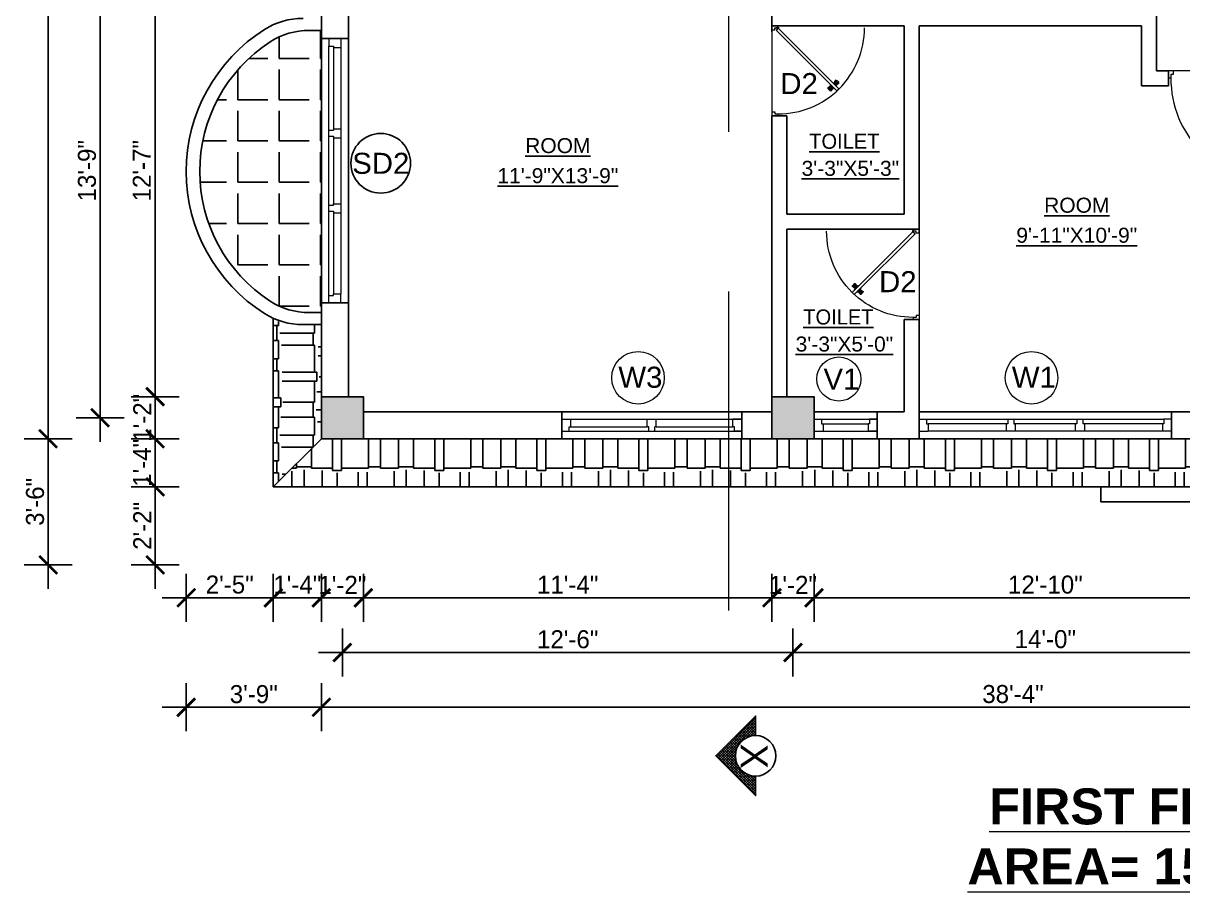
# Model space of a CAD drawing. Header units: inches. Extents: x 1397 to 20304, y -27267 to -746.
# Drawn here: x 9911 to 10297.1, y -19006 to -18715.8 of the extents above; entities that cross this region are included whole.
import ezdxf

# ---------------------------------------------------------------- set-up
doc = ezdxf.new("R2010")
doc.units = ezdxf.units.IN
doc.header["$LTSCALE"] = 17
doc.header["$MEASUREMENT"] = 0
doc.linetypes.add('21_FP_00$0$HIDDEN', pattern=[0.375, 0.25, -0.125])
doc.linetypes.add('PHANTOM2', pattern=[1.25, 0.625, -0.125, 0.125, -0.125, 0.125, -0.125])
for name, color, linetype, lineweight in [('25 BOT BAR', 12, 'Continuous', 25), ('aa_section_line', 2, 'PHANTOM2', 13), ('DOOR & WIN', 1, 'Continuous', 25), ('OUTLINE', 1, 'Continuous', 25), ('PUERTAS', 7, 'Continuous', 9), ('TEXT', 231, 'Continuous', 20), ('WINDOW FRAME PLAN', 162, 'Continuous', 18)]:
    doc.layers.add(name, color=color, linetype=linetype, lineweight=lineweight)
doc.layers.add('A-Sect-Iden', color=111, linetype='Continuous')
doc.styles.add('ARCHITECTURE', font='stylu.ttf')
doc.styles.add('DIMTEXT', font='arial.ttf', dxfattribs={"height": 6})
doc.styles.add('HEADING', font='swissel.ttf')
doc.dimstyles.new('8 SCALE', dxfattribs={"dimscale": 0, "dimtxt": 6, "dimasz": 6, "dimexe": 8, "dimexo": 8, "dimgap": 1.25, "dimtad": 1, "dimdec": 0, "dimzin": 3, "dimdsep": 46, "dimlunit": 4, "dimtxsty": 'ARCHITECTURE', "dimblk": 'ARCHTICK', "dimcen": 8, "dimdle": 8, "dimclrd": 5, "dimclre": 5, "dimclrt": 7, "dimadec": 0, "dimazin": 0, "dimtfac": 0.75, "dimtdec": 0, "dimtix": 1, "dimtmove": 2, "dimatfit": 3, "dimldrblk": 'ARCHTICK', "dimfxl": 8, "dimfxlon": 1, "dimtolj": 1, "dimtzin": 0, "dimlwd": -1, "dimlwe": -1, "dimarcsym": 0})

# ---------------------------------------------------------------- blocks, each defined once
blk = doc.blocks.new("5'")
at = {"layer": 'WINDOW FRAME PLAN'}
for p, q in [((10026.35, -7897.24), (10086.35, -7897.24)), ((10026.35, -7897.24), (10026.35, -7901.24)), ((10026.35, -7897.24), (10029.35, -7897.24)), ((10029.35, -7899.74), (10029.35, -7897.24)), ((10054.85, -7899.74), (10054.85, -7897.24)), ((10054.85, -7897.24), (10057.85, -7897.24)), ((10057.85, -7899.74), (10057.85, -7897.24)), ((10086.35, -7897.24), (10083.35, -7897.24)), ((10083.35, -7899.74), (10083.35, -7897.24)), ((10086.35, -7897.24), (10086.35, -7901.24)), ((10026.35, -7901.24), (10086.35, -7901.24)), ((10026.35, -7901.24), (10028.85, -7901.24)), ((10028.85, -7901.24), (10028.85, -7899.74)), ((10028.85, -7899.74), (10029.35, -7899.74)), ((10029.35, -7899.74), (10054.85, -7899.74)), ((10055.35, -7899.74), (10054.85, -7899.74)), ((10055.35, -7901.24), (10055.35, -7899.74)), ((10057.35, -7901.24), (10057.35, -7899.74)), ((10057.85, -7899.74), (10057.35, -7899.74)), ((10057.85, -7899.74), (10083.35, -7899.74)), ((10083.85, -7899.74), (10083.35, -7899.74)), ((10083.85, -7901.24), (10083.85, -7899.74)), ((10086.35, -7901.24), (10083.85, -7901.24))]:
    blk.add_line(p, q, dxfattribs=at)
blk = doc.blocks.new('DFFDFD')
at = {"layer": 'DOOR & WIN'}
for p, q in [((-13646.78, -2252.33), (-13646.78, -2168.33)), ((-13637.78, -2168.33), (-13646.78, -2168.33)), ((-13637.78, -2168.33), (-13637.78, -2252.33)), ((-13637.78, -2252.33), (-13646.78, -2252.33)), ((-13637.78, -2252.33), (-13646.78, -2252.33))]:
    blk.add_line(p, q, dxfattribs=at)
at = {"layer": 'WINDOW FRAME PLAN'}
for p, q in [((-13644.28, -2168.33), (-13644.28, -2170.83)), ((-13640.28, -2168.33), (-13640.28, -2171.33)), ((-13644.28, -2249.83), (-13644.28, -2170.83)), ((-13644.28, -2170.83), (-13642.78, -2170.83)), ((-13642.78, -2170.83), (-13642.78, -2171.33)), ((-13642.78, -2171.33), (-13642.78, -2197.83)), ((-13642.78, -2171.33), (-13640.28, -2171.33)), ((-13640.28, -2171.33), (-13640.28, -2249.33)), ((-13644.28, -2197.83), (-13642.78, -2197.83)), ((-13644.28, -2199.83), (-13642.78, -2199.83)), ((-13642.78, -2197.33), (-13640.28, -2197.33)), ((-13642.78, -2199.83), (-13642.78, -2200.33)), ((-13642.78, -2199.83), (-13642.78, -2220.83)), ((-13642.78, -2200.33), (-13640.28, -2200.33)), ((-13644.28, -2220.83), (-13642.78, -2220.83)), ((-13644.28, -2222.83), (-13642.78, -2222.83)), ((-13642.78, -2220.33), (-13640.28, -2220.33)), ((-13642.78, -2220.83), (-13642.78, -2220.33)), ((-13642.78, -2222.83), (-13642.78, -2249.33)), ((-13642.78, -2223.33), (-13640.28, -2223.33)), ((-13644.28, -2252.33), (-13644.28, -2249.83)), ((-13644.28, -2249.83), (-13642.78, -2249.83)), ((-13642.78, -2249.33), (-13640.28, -2249.33)), ((-13642.78, -2249.83), (-13642.78, -2249.33)), ((-13640.28, -2252.33), (-13640.28, -2249.33))]:
    blk.add_line(p, q, dxfattribs=at)
blk = doc.blocks.new('2ft6in')
at = {"layer": 'PUERTAS', "color": 2}
for p, q in [((0.84, 2.1), (21.02, 22.28)), ((21.71, 21.6), (1.47, 1.37)), ((18.33, 21.76), (18.31, 21.77)), ((21.71, 21.6), (21.02, 22.28)), ((21.18, 18.9), (21.2, 18.89)), ((0, 2), (0, 0)), ((0.6, 2), (0, 2)), ((1.33, 0), (0, 0)), ((0.6, 1.26), (0.6, 2.04)), ((0.67, 1.26), (0.6, 1.26)), ((0.67, 1.26), (0.67, 2.01)), ((0.67, 1), (0.67, 1.26)), ((1.33, 1), (0.67, 1)), ((1.31, 1.53), (0.79, 2.06)), ((1.36, 1.58), (0.81, 2.12)), ((1.36, 1.58), (1.31, 1.53)), ((1.47, 1.37), (1.31, 1.53)), ((1.33, 0), (1.33, 1)), ((28.67, 0), (28.67, 1)), ((28.67, 1), (29.33, 1)), ((28.67, 0), (30, 0)), ((29.33, 1), (29.33, 2)), ((29.33, 2), (30, 2)), ((30, 0), (30, 2))]:
    blk.add_line(p, q, dxfattribs=at)
at = {"layer": 'PUERTAS', "color": 8}
for p, q in [((18.81, 20.78), (18.04, 21.4)), ((18.86, 20.83), (18.08, 21.46)), ((18.95, 20.92), (18.2, 21.58)), ((18.44, 21.9), (18.31, 21.77)), ((19.07, 21.03), (18.34, 21.72)), ((18.44, 21.9), (18.56, 22.02)), ((18.58, 22.01), (18.56, 22.02)), ((19.3, 21.26), (18.61, 22)), ((19.42, 21.38), (18.75, 22.14)), ((19.51, 21.48), (18.88, 22.26)), ((18.91, 20.27), (19.19, 20.69)), ((19.55, 21.53), (18.93, 22.3)), ((19.13, 20.8), (19.03, 20.9)), ((19.15, 20.82), (19.05, 20.92)), ((19.09, 20.44), (19.25, 20.76)), ((19.19, 20.87), (19.1, 20.96)), ((19.25, 20.93), (19.16, 21.02)), ((19.28, 20.63), (19.32, 20.83)), ((19.4, 21.08), (19.31, 21.17)), ((19.47, 21.15), (19.38, 21.24)), ((19.43, 20.78), (19.4, 20.9)), ((19.51, 21.19), (19.42, 21.28)), ((19.55, 20.91), (19.43, 20.94)), ((19.53, 21.21), (19.44, 21.3)), ((19.7, 21.06), (19.51, 21.01)), ((19.89, 21.24), (19.58, 21.08)), ((20.07, 21.42), (19.64, 21.15)), ((19.69, 19.49), (20.12, 19.76)), ((19.87, 19.67), (20.18, 19.83)), ((20.06, 19.85), (20.25, 19.9)), ((20.21, 20), (20.33, 19.97)), ((20.21, 19.38), (20.83, 18.61)), ((20.23, 19.7), (20.32, 19.61)), ((20.25, 19.72), (20.34, 19.63)), ((20.25, 19.43), (20.88, 18.65)), ((20.29, 19.76), (20.38, 19.67)), ((20.33, 20.13), (20.36, 20.01)), ((20.34, 19.53), (21, 18.77)), ((20.36, 19.83), (20.45, 19.74)), ((20.48, 20.28), (20.44, 20.08)), ((20.46, 19.64), (21.14, 18.91)), ((20.5, 19.98), (20.6, 19.89)), ((20.67, 20.47), (20.51, 20.15)), ((20.85, 20.64), (20.57, 20.22)), ((20.57, 20.04), (20.66, 19.95)), ((20.61, 20.09), (20.7, 19.99)), ((20.63, 20.11), (20.72, 20.01)), ((20.69, 19.87), (21.42, 19.19)), ((20.81, 19.99), (21.56, 19.33)), ((20.9, 20.08), (21.68, 19.45)), ((20.95, 20.13), (21.72, 19.51)), ((21.32, 19.01), (21.2, 18.89)), ((21.32, 19.01), (21.44, 19.14)), ((21.43, 19.15), (21.44, 19.14)), ((0, 0), (30, 0))]:
    blk.add_line(p, q, dxfattribs=at)
at = {"layer": 'PUERTAS', "color": 1}
for p, q in [((18.06, 21.44), (18.48, 21.86)), ((18.74, 20.79), (18.06, 21.34)), ((18.08, 21.51), (18.45, 21.88)), ((18.11, 21.49), (18.08, 21.51)), ((18.82, 22.25), (18.45, 21.88)), ((18.9, 22.28), (18.48, 21.86)), ((18.84, 22.23), (18.82, 22.25)), ((18.83, 20.8), (19.18, 21.15)), ((18.84, 20.21), (19.1, 20.6)), ((18.85, 20.11), (18.84, 20.12)), ((18.92, 20.89), (18.93, 20.88)), ((19.54, 21.59), (18.99, 22.27)), ((19.02, 20.88), (19.24, 21.1)), ((19.12, 20.8), (19.03, 20.89)), ((19.1, 20.7), (19.11, 20.69)), ((19.1, 20.6), (19.1, 20.6)), ((19.11, 20.79), (19.33, 21.01)), ((19.54, 21.5), (19.18, 21.15)), ((19.45, 21.31), (19.24, 21.1)), ((19.55, 21.22), (19.33, 21.01)), ((19.45, 21.41), (19.45, 21.41)), ((19.54, 21.22), (19.45, 21.31)), ((19.53, 19.43), (19.54, 19.42)), ((19.64, 21.23), (19.64, 21.23)), ((19.64, 19.42), (20.02, 19.67)), ((19.74, 21.24), (19.73, 21.23)), ((20.12, 21.49), (19.74, 21.24)), ((20.02, 19.67), (20.03, 19.68)), ((20.12, 19.68), (20.12, 19.68)), ((20.21, 19.69), (20.43, 19.9)), ((20.22, 21.48), (20.22, 21.49)), ((20.22, 19.41), (20.57, 19.76)), ((20.22, 19.69), (20.31, 19.6)), ((20.22, 19.32), (20.76, 18.64)), ((20.31, 19.6), (20.52, 19.81)), ((20.31, 19.5), (20.31, 19.5)), ((20.65, 20.12), (20.43, 19.9)), ((20.74, 20.03), (20.52, 19.81)), ((20.93, 20.11), (20.57, 19.76)), ((20.64, 20.11), (20.73, 20.02)), ((20.66, 20.31), (20.65, 20.31)), ((20.65, 20.21), (20.65, 20.22)), ((20.91, 20.7), (20.66, 20.31)), ((20.84, 20.02), (20.83, 20.03)), ((20.91, 20.8), (20.91, 20.79)), ((21.02, 20.12), (21.7, 19.57)), ((21.7, 19.47), (21.28, 19.05)), ((21.67, 19.4), (21.31, 19.03)), ((21.65, 19.42), (21.67, 19.4)), ((20.86, 18.63), (21.28, 19.05)), ((20.91, 18.68), (20.94, 18.66)), ((20.94, 18.66), (21.31, 19.03))]:
    blk.add_line(p, q, dxfattribs=at)
at = {"layer": 'PUERTAS', "color": 2}
for radius in [0.129, 0.0627]:
    blk.add_circle((0.68, 2.14), radius, dxfattribs=at)
at = {"layer": 'PUERTAS', "color": 8}
blk.add_arc((0.68, 2.14), 28.65, 359.7285, 90.0333, dxfattribs=at)
at = {"layer": 'PUERTAS', "color": 1}
for centre, start, end in [((18.78, 20.84), 231.0764, 315), ((18.89, 20.16), 135, 225), ((18.94, 22.23), 38.9236, 135), ((18.97, 20.93), 225, 315), ((19.16, 20.74), 135, 219.7428), ((19.06, 20.65), 315, 39.7428), ((19.4, 21.36), 315, 45), ((19.49, 21.55), 315, 38.9236), ((19.59, 19.47), 225, 315), ((19.6, 21.18), 50.2572, 135), ((19.68, 21.28), 230.2572, 315), ((20.07, 19.63), 50.2572, 135), ((20.17, 21.44), 45, 135), ((20.16, 19.73), 230.2572, 315), ((20.27, 19.36), 135, 218.9236), ((20.35, 19.55), 135, 225), ((20.7, 20.26), 135, 219.7428), ((20.6, 20.17), 315, 39.7428), ((20.78, 19.98), 45, 135), ((20.87, 20.75), 315, 45), ((20.98, 20.07), 51.0764, 135), ((21.65, 19.52), 315, 51.0764), ((20.82, 18.68), 218.9236, 315)]:
    blk.add_arc(centre, 0.0667, start, end, dxfattribs=at)
blk = doc.blocks.new('*U3074')
at = {"color": 3}
blk.add_blockref('2ft6in', (0, 0), dxfattribs=at)
blk = doc.blocks.new('3ft')
at = {"layer": 'PUERTAS', "color": 6}
for p, q in [((1.01, 2.52), (25.23, 26.74)), ((26.05, 25.92), (1.77, 1.64)), ((26.05, 25.92), (25.23, 26.74)), ((0, 2.4), (0, 0)), ((0.72, 2.4), (0, 2.4)), ((1.6, 0), (0, 0)), ((0.72, 1.52), (0.72, 2.44)), ((0.8, 1.52), (0.72, 1.52)), ((0.8, 1.52), (0.8, 2.41)), ((0.8, 1.2), (0.8, 1.52)), ((1.6, 1.2), (0.8, 1.2)), ((1.57, 1.84), (0.94, 2.47)), ((1.63, 1.89), (0.97, 2.55)), ((1.63, 1.89), (1.57, 1.84)), ((1.77, 1.64), (1.57, 1.84)), ((1.6, 0), (1.6, 1.2)), ((34.4, 0), (34.4, 1.2)), ((34.4, 1.2), (35.2, 1.2)), ((34.4, 0), (36, 0)), ((35.2, 1.2), (35.2, 2.4)), ((35.2, 2.4), (36, 2.4)), ((36, 0), (36, 2.4))]:
    blk.add_line(p, q, dxfattribs=at)
at = {"layer": 'PUERTAS', "color": 8}
for p, q in [((22.57, 24.94), (21.65, 25.68)), ((22.63, 24.99), (21.69, 25.75)), ((22.74, 25.1), (21.84, 25.9)), ((22.13, 26.28), (21.98, 26.13)), ((22.88, 25.24), (22.01, 26.06)), ((22.13, 26.28), (22.27, 26.42)), ((22.29, 26.41), (22.27, 26.42)), ((23.16, 25.52), (22.34, 26.39)), ((23.3, 25.66), (22.5, 26.56)), ((23.41, 25.77), (22.65, 26.71)), ((22.69, 24.32), (23.02, 24.83)), ((23.46, 25.83), (22.72, 26.75)), ((22.95, 24.96), (22.84, 25.07)), ((22.98, 24.99), (22.86, 25.1)), ((23.03, 25.04), (22.91, 25.15)), ((22.91, 24.53), (23.1, 24.91)), ((23.11, 25.12), (22.99, 25.23)), ((23.13, 24.76), (23.18, 24.99)), ((23.28, 25.3), (23.17, 25.41)), ((23.36, 25.37), (23.25, 25.49)), ((23.31, 24.94), (23.28, 25.08)), ((23.41, 25.43), (23.3, 25.54)), ((23.46, 25.09), (23.32, 25.13)), ((23.44, 25.45), (23.33, 25.56)), ((23.64, 25.27), (23.41, 25.22)), ((23.87, 25.49), (23.49, 25.3)), ((24.08, 25.71), (23.57, 25.38)), ((23.63, 23.38), (24.14, 23.72)), ((23.84, 23.6), (24.22, 23.79)), ((24.07, 23.82), (24.3, 23.88)), ((24.25, 24), (24.39, 23.97)), ((24.25, 23.26), (24.99, 22.34)), ((24.27, 23.64), (24.38, 23.53)), ((24.3, 23.67), (24.41, 23.56)), ((24.3, 23.32), (25.06, 22.38)), ((24.35, 23.72), (24.46, 23.61)), ((24.4, 24.15), (24.43, 24.01)), ((24.41, 23.43), (25.2, 22.53)), ((24.43, 23.8), (24.54, 23.69)), ((24.58, 24.33), (24.52, 24.1)), ((24.55, 23.57), (25.37, 22.7)), ((24.6, 23.97), (24.72, 23.86)), ((24.8, 24.56), (24.61, 24.18)), ((25.02, 24.77), (24.68, 24.26)), ((24.68, 24.05), (24.79, 23.94)), ((24.73, 24.1), (24.85, 23.99)), ((24.76, 24.13), (24.87, 24.02)), ((24.83, 23.85), (25.7, 23.03)), ((24.97, 23.99), (25.87, 23.2)), ((25.08, 24.1), (26.02, 23.34)), ((25.14, 24.15), (26.06, 23.41)), ((25.58, 22.82), (25.43, 22.67)), ((25.58, 22.82), (25.73, 22.97)), ((25.72, 22.98), (25.73, 22.97)), ((0, 0), (36, 0))]:
    blk.add_line(p, q, dxfattribs=at)
at = {"layer": 'PUERTAS', "color": 1}
for p, q in [((21.67, 25.73), (22.17, 26.23)), ((22.49, 24.95), (21.67, 25.61)), ((21.7, 25.82), (22.14, 26.26)), ((21.73, 25.79), (21.7, 25.82)), ((22.58, 26.7), (22.14, 26.26)), ((22.67, 26.73), (22.17, 26.23)), ((22.61, 26.67), (22.58, 26.7)), ((22.6, 24.96), (23.02, 25.38)), ((22.61, 24.25), (22.92, 24.72)), ((22.62, 24.13), (22.61, 24.14)), ((22.7, 25.07), (22.71, 25.06)), ((23.45, 25.91), (22.79, 26.73)), ((22.82, 25.06), (23.08, 25.32)), ((22.94, 24.95), (22.83, 25.07)), ((22.92, 24.72), (22.92, 24.72)), ((22.93, 24.94), (23.19, 25.21)), ((22.93, 24.84), (22.93, 24.83)), ((23.44, 25.81), (23.02, 25.38)), ((23.34, 25.58), (23.08, 25.32)), ((23.46, 25.47), (23.19, 25.21)), ((23.33, 25.7), (23.34, 25.69)), ((23.45, 25.46), (23.33, 25.57)), ((23.44, 23.31), (23.45, 23.3)), ((23.56, 23.3), (24.03, 23.61)), ((23.57, 25.47), (23.57, 25.47)), ((24.15, 25.79), (23.68, 25.48)), ((23.68, 25.48), (23.68, 25.48)), ((24.03, 23.61), (24.03, 23.62)), ((24.14, 23.62), (24.14, 23.62)), ((24.25, 23.62), (24.51, 23.89)), ((24.27, 25.78), (24.26, 25.79)), ((24.26, 23.29), (24.69, 23.71)), ((24.26, 23.63), (24.37, 23.52)), ((24.26, 23.18), (24.92, 22.37)), ((24.37, 23.52), (24.63, 23.77)), ((24.37, 23.4), (24.37, 23.4)), ((24.78, 24.15), (24.51, 23.89)), ((24.89, 24.03), (24.63, 23.77)), ((25.11, 24.14), (24.69, 23.71)), ((24.77, 24.14), (24.88, 24.03)), ((24.79, 24.38), (24.78, 24.37)), ((24.78, 24.26), (24.78, 24.26)), ((25.1, 24.84), (24.79, 24.38)), ((25, 24.03), (25, 24.03)), ((25.09, 24.96), (25.1, 24.95)), ((25.22, 24.14), (26.03, 23.48)), ((26.04, 23.37), (25.54, 22.86)), ((26.01, 23.27), (25.57, 22.83)), ((25.98, 23.3), (26.01, 23.27)), ((25.04, 22.36), (25.54, 22.86)), ((25.1, 22.42), (25.13, 22.39)), ((25.13, 22.39), (25.57, 22.83))]:
    blk.add_line(p, q, dxfattribs=at)
at = {"layer": 'PUERTAS', "color": 2}
for p, q in [((21.99, 26.11), (21.98, 26.13)), ((25.42, 22.68), (25.43, 22.67))]:
    blk.add_line(p, q, dxfattribs=at)
at = {"layer": 'PUERTAS', "color": 6}
for radius in [0.155, 0.0752]:
    blk.add_circle((0.82, 2.56), radius, dxfattribs=at)
blk.add_arc((0.82, 2.56), 34.38, 359.7285, 90.0333, dxfattribs=at)
at = {"layer": 'PUERTAS', "color": 1}
for centre, start, end in [((22.54, 25.01), 231.0764, 315), ((22.67, 24.2), 135, 225), ((22.73, 26.68), 38.9236, 135), ((22.77, 25.12), 225, 315), ((22.99, 24.89), 135, 219.7428), ((22.87, 24.78), 315, 39.7428), ((23.28, 25.63), 315, 45), ((23.39, 25.86), 315, 38.9236), ((23.51, 23.36), 225, 315), ((23.51, 25.41), 50.2572, 135), ((23.62, 25.53), 230.2572, 315), ((24.09, 23.56), 50.2572, 135), ((24.2, 23.68), 230.2572, 315), ((24.2, 25.73), 45, 135), ((24.32, 23.23), 135, 218.9236), ((24.42, 23.46), 135, 225), ((24.84, 24.31), 135, 219.7428), ((24.72, 24.21), 315, 39.7428), ((24.94, 23.98), 45, 135), ((25.04, 24.89), 315, 45), ((25.17, 24.08), 51.0764, 135), ((25.98, 23.42), 315, 51.0764), ((24.98, 22.42), 218.9236, 315)]:
    blk.add_arc(centre, 0.08, start, end, dxfattribs=at)
blk = doc.blocks.new('*U2802')
at = {"color": 3, "xscale": -1}
blk.add_blockref('3ft', (42, 0), dxfattribs=at)
blk = doc.blocks.new('_ArchTick')
at = {"color": 0, "linetype": 'ByBlock', "const_width": 0.15}
blk.add_lwpolyline([(-0.5, -0.5), (0.5, 0.5)], dxfattribs=at)
blk = doc.blocks.new('*D3231')
at = {"layer": '25 BOT BAR', "color": 5, "transparency": 16777216}
for p, q in [((9954.97, -18681.64), (9954.97, -18848.16)), ((9962.97, -18689.64), (9946.97, -18689.64)), ((9962.97, -18840.16), (9946.97, -18840.16))]:
    blk.add_line(p, q, dxfattribs=at)
at = {"layer": 'Defpoints', "color": 0, "transparency": 16777216}
for p in [(10010.29, -18689.64), (9954.97, -18840.16), (10010.29, -18840.16)]:
    blk.add_point(p, dxfattribs=at)
at = {"layer": '25 BOT BAR', "color": 5, "transparency": 16777216, "xscale": 6, "yscale": 6, "zscale": 6}
for p, rotation in [((9954.97, -18689.64), 90), ((9954.97, -18840.16), 270)]:
    blk.add_blockref('_ArchTick', p, dxfattribs=dict(at, rotation=rotation))
at = {"layer": '25 BOT BAR', "color": 7, "transparency": 16777216, "insert": (9950.51, -18764.9), "char_height": 6, "attachment_point": 5, "rotation": 90, "style": 'ARCHITECTURE'}
blk.add_mtext('\\A1;12\'-7"', dxfattribs=at)
blk = doc.blocks.new('*D3232')
at = {"layer": '25 BOT BAR', "color": 5, "transparency": 16777216}
for p, q in [((9954.97, -18840.16), (9954.97, -18834.16)), ((9962.97, -18840.16), (9946.97, -18840.16)), ((9954.97, -18840.16), (9954.97, -18854.16)), ((9962.97, -18854.16), (9946.97, -18854.16)), ((9954.97, -18854.16), (9954.97, -18860.16))]:
    blk.add_line(p, q, dxfattribs=at)
at = {"layer": 'Defpoints', "color": 0, "transparency": 16777216}
for p in [(10010.29, -18840.16), (9954.97, -18854.16), (10010.29, -18854.16)]:
    blk.add_point(p, dxfattribs=at)
at = {"layer": '25 BOT BAR', "color": 5, "transparency": 16777216, "xscale": 6, "yscale": 6, "zscale": 6}
for p, rotation in [((9954.97, -18840.16), 270), ((9954.97, -18854.16), 90)]:
    blk.add_blockref('_ArchTick', p, dxfattribs=dict(at, rotation=rotation))
at = {"layer": '25 BOT BAR', "color": 7, "transparency": 16777216, "insert": (9950.66, -18847.16), "char_height": 6, "attachment_point": 5, "rotation": 90, "style": 'ARCHITECTURE'}
blk.add_mtext('\\A1;1\'-2"', dxfattribs=at)
blk = doc.blocks.new('*D3233')
at = {"layer": '25 BOT BAR', "color": 5, "transparency": 16777216}
for p, q in [((9936.63, -18855.16), (9936.63, -18674.64)), ((9944.63, -18682.64), (9928.63, -18682.64)), ((9944.63, -18847.16), (9928.63, -18847.16))]:
    blk.add_line(p, q, dxfattribs=at)
at = {"layer": 'Defpoints', "color": 0, "transparency": 16777216}
for p in [(9936.63, -18682.64), (10017.29, -18682.64), (10017.29, -18847.16)]:
    blk.add_point(p, dxfattribs=at)
at = {"layer": '25 BOT BAR', "color": 5, "transparency": 16777216, "xscale": 6, "yscale": 6, "zscale": 6}
for p, rotation in [((9936.63, -18682.64), 90), ((9936.63, -18847.16), 270)]:
    blk.add_blockref('_ArchTick', p, dxfattribs=dict(at, rotation=rotation))
at = {"layer": '25 BOT BAR', "color": 7, "transparency": 16777216, "insert": (9932.27, -18764.9), "char_height": 6, "attachment_point": 5, "rotation": 90, "style": 'ARCHITECTURE'}
blk.add_mtext('\\A1;13\'-9"', dxfattribs=at)
blk = doc.blocks.new('*D3236')
at = {"layer": '25 BOT BAR', "color": 5, "transparency": 16777216}
for p, q in [((9919.35, -18386.16), (9919.35, -18862.16)), ((9927.35, -18394.16), (9911.35, -18394.16)), ((9927.35, -18854.16), (9911.35, -18854.16))]:
    blk.add_line(p, q, dxfattribs=at)
at = {"layer": 'Defpoints', "color": 0, "transparency": 16777216}
for p in [(10010.29, -18394.16), (9919.35, -18854.16), (10010.29, -18854.16)]:
    blk.add_point(p, dxfattribs=at)
at = {"layer": '25 BOT BAR', "color": 5, "transparency": 16777216, "xscale": 6, "yscale": 6, "zscale": 6}
for p, rotation in [((9919.35, -18394.16), 90), ((9919.35, -18854.16), 270)]:
    blk.add_blockref('_ArchTick', p, dxfattribs=dict(at, rotation=rotation))
at = {"layer": '25 BOT BAR', "color": 7, "transparency": 16777216, "insert": (9914.97, -18624.16), "char_height": 6, "attachment_point": 5, "rotation": 90, "style": 'ARCHITECTURE'}
blk.add_mtext('\\A1;38\'-4"', dxfattribs=at)
blk = doc.blocks.new('*D3237')
at = {"layer": '25 BOT BAR', "color": 5, "transparency": 16777216}
for p, q in [((10010.29, -18899.11), (10010.29, -18915.11)), ((10024.29, -18899.11), (10024.29, -18915.11)), ((10010.29, -18907.11), (10004.29, -18907.11)), ((10010.29, -18907.11), (10024.29, -18907.11)), ((10024.29, -18907.11), (10030.29, -18907.11))]:
    blk.add_line(p, q, dxfattribs=at)
at = {"layer": 'Defpoints', "color": 0, "transparency": 16777216}
for p in [(10010.29, -18854.16), (10024.29, -18854.16), (10024.29, -18907.11)]:
    blk.add_point(p, dxfattribs=at)
at = {"layer": '25 BOT BAR', "color": 5, "transparency": 16777216, "xscale": 6, "yscale": 6, "zscale": 6}
blk.add_blockref('_ArchTick', (10010.29, -18907.11), dxfattribs=at)
at = {"layer": '25 BOT BAR', "color": 5, "transparency": 16777216, "xscale": 6, "yscale": 6, "zscale": 6, "rotation": 180}
blk.add_blockref('_ArchTick', (10024.29, -18907.11), dxfattribs=at)
at = {"layer": '25 BOT BAR', "color": 7, "transparency": 16777216, "insert": (10017.29, -18902.8), "char_height": 6, "attachment_point": 5, "style": 'ARCHITECTURE'}
blk.add_mtext('\\A1;1\'-2"', dxfattribs=at)
blk = doc.blocks.new('*D3238')
at = {"layer": '25 BOT BAR', "color": 5, "transparency": 16777216}
for p, q in [((10024.29, -18899.11), (10024.29, -18915.11)), ((10160.29, -18899.11), (10160.29, -18915.11)), ((10016.29, -18907.11), (10168.29, -18907.11))]:
    blk.add_line(p, q, dxfattribs=at)
at = {"layer": 'Defpoints', "color": 0, "transparency": 16777216}
for p in [(10024.29, -18854.16), (10160.29, -18854.16), (10160.29, -18907.11)]:
    blk.add_point(p, dxfattribs=at)
at = {"layer": '25 BOT BAR', "color": 5, "transparency": 16777216, "xscale": 6, "yscale": 6, "zscale": 6, "rotation": 180}
blk.add_blockref('_ArchTick', (10024.29, -18907.11), dxfattribs=at)
at = {"layer": '25 BOT BAR', "color": 5, "transparency": 16777216, "xscale": 6, "yscale": 6, "zscale": 6}
blk.add_blockref('_ArchTick', (10160.29, -18907.11), dxfattribs=at)
at = {"layer": '25 BOT BAR', "color": 7, "transparency": 16777216, "insert": (10092.29, -18902.73), "char_height": 6, "attachment_point": 5, "style": 'ARCHITECTURE'}
blk.add_mtext('\\A1;11\'-4"', dxfattribs=at)
blk = doc.blocks.new('*D3239')
at = {"layer": '25 BOT BAR', "color": 5, "transparency": 16777216}
for p, q in [((10160.29, -18899.11), (10160.29, -18915.11)), ((10174.29, -18899.11), (10174.29, -18915.11)), ((10160.29, -18907.11), (10154.29, -18907.11)), ((10160.29, -18907.11), (10174.29, -18907.11)), ((10174.29, -18907.11), (10180.29, -18907.11))]:
    blk.add_line(p, q, dxfattribs=at)
at = {"layer": 'Defpoints', "color": 0, "transparency": 16777216}
for p in [(10160.29, -18854.16), (10174.29, -18854.16), (10174.29, -18907.11)]:
    blk.add_point(p, dxfattribs=at)
at = {"layer": '25 BOT BAR', "color": 5, "transparency": 16777216, "xscale": 6, "yscale": 6, "zscale": 6}
blk.add_blockref('_ArchTick', (10160.29, -18907.11), dxfattribs=at)
at = {"layer": '25 BOT BAR', "color": 5, "transparency": 16777216, "xscale": 6, "yscale": 6, "zscale": 6, "rotation": 180}
blk.add_blockref('_ArchTick', (10174.29, -18907.11), dxfattribs=at)
at = {"layer": '25 BOT BAR', "color": 7, "transparency": 16777216, "insert": (10167.29, -18902.8), "char_height": 6, "attachment_point": 5, "style": 'ARCHITECTURE'}
blk.add_mtext('\\A1;1\'-2"', dxfattribs=at)
blk = doc.blocks.new('*D3240')
at = {"layer": '25 BOT BAR', "color": 5, "transparency": 16777216}
for p, q in [((10174.29, -18899.11), (10174.29, -18915.11)), ((10328.29, -18899.11), (10328.29, -18915.11)), ((10166.29, -18907.11), (10336.29, -18907.11))]:
    blk.add_line(p, q, dxfattribs=at)
at = {"layer": 'Defpoints', "color": 0, "transparency": 16777216}
for p in [(10174.29, -18854.16), (10328.29, -18854.16), (10328.29, -18907.11)]:
    blk.add_point(p, dxfattribs=at)
at = {"layer": '25 BOT BAR', "color": 5, "transparency": 16777216, "xscale": 6, "yscale": 6, "zscale": 6, "rotation": 180}
blk.add_blockref('_ArchTick', (10174.29, -18907.11), dxfattribs=at)
at = {"layer": '25 BOT BAR', "color": 5, "transparency": 16777216, "xscale": 6, "yscale": 6, "zscale": 6}
blk.add_blockref('_ArchTick', (10328.29, -18907.11), dxfattribs=at)
at = {"layer": '25 BOT BAR', "color": 7, "transparency": 16777216, "insert": (10251.29, -18902.75), "char_height": 6, "attachment_point": 5, "style": 'ARCHITECTURE'}
blk.add_mtext('\\A1;12\'-10"', dxfattribs=at)
blk = doc.blocks.new('*D3244')
at = {"layer": '25 BOT BAR', "color": 5, "transparency": 16777216}
for p, q in [((10017.29, -18917.31), (10017.29, -18933.31)), ((10167.29, -18917.31), (10167.29, -18933.31)), ((10009.29, -18925.31), (10175.29, -18925.31))]:
    blk.add_line(p, q, dxfattribs=at)
at = {"layer": 'Defpoints', "color": 0, "transparency": 16777216}
for p in [(10017.29, -18847.16), (10167.29, -18847.16), (10167.29, -18925.31)]:
    blk.add_point(p, dxfattribs=at)
at = {"layer": '25 BOT BAR', "color": 5, "transparency": 16777216, "xscale": 6, "yscale": 6, "zscale": 6, "rotation": 180}
blk.add_blockref('_ArchTick', (10017.29, -18925.31), dxfattribs=at)
at = {"layer": '25 BOT BAR', "color": 5, "transparency": 16777216, "xscale": 6, "yscale": 6, "zscale": 6}
blk.add_blockref('_ArchTick', (10167.29, -18925.31), dxfattribs=at)
at = {"layer": '25 BOT BAR', "color": 7, "transparency": 16777216, "insert": (10092.29, -18920.95), "char_height": 6, "attachment_point": 5, "style": 'ARCHITECTURE'}
blk.add_mtext('\\A1;12\'-6"', dxfattribs=at)
blk = doc.blocks.new('*D3245')
at = {"layer": '25 BOT BAR', "color": 5, "transparency": 16777216}
for p, q in [((10167.29, -18917.31), (10167.29, -18933.31)), ((10335.29, -18917.31), (10335.29, -18933.31)), ((10159.29, -18925.31), (10343.29, -18925.31))]:
    blk.add_line(p, q, dxfattribs=at)
at = {"layer": 'Defpoints', "color": 0, "transparency": 16777216}
for p in [(10167.29, -18847.16), (10335.29, -18847.16), (10335.29, -18925.31)]:
    blk.add_point(p, dxfattribs=at)
at = {"layer": '25 BOT BAR', "color": 5, "transparency": 16777216, "xscale": 6, "yscale": 6, "zscale": 6, "rotation": 180}
blk.add_blockref('_ArchTick', (10167.29, -18925.31), dxfattribs=at)
at = {"layer": '25 BOT BAR', "color": 5, "transparency": 16777216, "xscale": 6, "yscale": 6, "zscale": 6}
blk.add_blockref('_ArchTick', (10335.29, -18925.31), dxfattribs=at)
at = {"layer": '25 BOT BAR', "color": 7, "transparency": 16777216, "insert": (10251.29, -18920.91), "char_height": 6, "attachment_point": 5, "style": 'ARCHITECTURE'}
blk.add_mtext('\\A1;14\'-0"', dxfattribs=at)
blk = doc.blocks.new('*D3247')
at = {"layer": '25 BOT BAR', "color": 5, "transparency": 16777216}
for p, q in [((10010.29, -18935.57), (10010.29, -18951.57)), ((10470.75, -18935.57), (10470.75, -18951.57)), ((10002.29, -18943.57), (10478.75, -18943.57))]:
    blk.add_line(p, q, dxfattribs=at)
at = {"layer": 'Defpoints', "color": 0, "transparency": 16777216}
for p in [(10010.29, -18854.16), (10470.75, -18854.16), (10470.75, -18943.57)]:
    blk.add_point(p, dxfattribs=at)
at = {"layer": '25 BOT BAR', "color": 5, "transparency": 16777216, "xscale": 6, "yscale": 6, "zscale": 6, "rotation": 180}
blk.add_blockref('_ArchTick', (10010.29, -18943.57), dxfattribs=at)
at = {"layer": '25 BOT BAR', "color": 5, "transparency": 16777216, "xscale": 6, "yscale": 6, "zscale": 6}
blk.add_blockref('_ArchTick', (10470.75, -18943.57), dxfattribs=at)
at = {"layer": '25 BOT BAR', "color": 7, "transparency": 16777216, "insert": (10240.52, -18939.19), "char_height": 6, "attachment_point": 5, "style": 'ARCHITECTURE'}
blk.add_mtext('\\A1;38\'-4"', dxfattribs=at)
blk = doc.blocks.new('*D3420')
at = {"layer": '25 BOT BAR', "color": 5, "transparency": 16777216}
for p, q in [((9954.97, -18854.16), (9954.97, -18848.16)), ((9962.97, -18854.16), (9946.97, -18854.16)), ((9954.97, -18854.16), (9954.97, -18870.16)), ((9962.97, -18870.16), (9946.97, -18870.16)), ((9954.97, -18870.16), (9954.97, -18876.16))]:
    blk.add_line(p, q, dxfattribs=at)
at = {"layer": 'Defpoints', "color": 0, "transparency": 16777216}
for p in [(10010.29, -18854.16), (9954.97, -18870.16), (9994.29, -18870.16)]:
    blk.add_point(p, dxfattribs=at)
at = {"layer": '25 BOT BAR', "color": 5, "transparency": 16777216, "xscale": 6, "yscale": 6, "zscale": 6}
for p, rotation in [((9954.97, -18854.16), 270), ((9954.97, -18870.16), 90)]:
    blk.add_blockref('_ArchTick', p, dxfattribs=dict(at, rotation=rotation))
at = {"layer": '25 BOT BAR', "color": 7, "transparency": 16777216, "insert": (9950.59, -18862.16), "char_height": 6, "attachment_point": 5, "rotation": 90, "style": 'ARCHITECTURE'}
blk.add_mtext('\\A1;1\'-4"', dxfattribs=at)
blk = doc.blocks.new('*D3421')
at = {"layer": '25 BOT BAR', "color": 5, "transparency": 16777216}
for p, q in [((9954.97, -18862.16), (9954.97, -18904.16)), ((9962.97, -18870.16), (9946.97, -18870.16)), ((9962.97, -18896.16), (9946.97, -18896.16))]:
    blk.add_line(p, q, dxfattribs=at)
at = {"layer": 'Defpoints', "color": 0, "transparency": 16777216}
for p in [(9994.29, -18870.16), (9954.97, -18896.16), (10316.29, -18896.16)]:
    blk.add_point(p, dxfattribs=at)
at = {"layer": '25 BOT BAR', "color": 5, "transparency": 16777216, "xscale": 6, "yscale": 6, "zscale": 6}
for p, rotation in [((9954.97, -18870.16), 90), ((9954.97, -18896.16), 270)]:
    blk.add_blockref('_ArchTick', p, dxfattribs=dict(at, rotation=rotation))
at = {"layer": '25 BOT BAR', "color": 7, "transparency": 16777216, "insert": (9950.66, -18883.16), "char_height": 6, "attachment_point": 5, "rotation": 90, "style": 'ARCHITECTURE'}
blk.add_mtext('\\A1;2\'-2"', dxfattribs=at)
blk = doc.blocks.new('*D3422')
at = {"layer": '25 BOT BAR', "color": 5, "transparency": 16777216}
for p, q in [((9919.35, -18846.16), (9919.35, -18904.16)), ((9927.35, -18854.16), (9911.35, -18854.16)), ((9927.35, -18896.16), (9911.35, -18896.16))]:
    blk.add_line(p, q, dxfattribs=at)
at = {"layer": 'Defpoints', "color": 0, "transparency": 16777216}
for p in [(10010.29, -18854.16), (9919.35, -18896.16), (10316.29, -18896.16)]:
    blk.add_point(p, dxfattribs=at)
at = {"layer": '25 BOT BAR', "color": 5, "transparency": 16777216, "xscale": 6, "yscale": 6, "zscale": 6}
for p, rotation in [((9919.35, -18854.16), 90), ((9919.35, -18896.16), 270)]:
    blk.add_blockref('_ArchTick', p, dxfattribs=dict(at, rotation=rotation))
at = {"layer": '25 BOT BAR', "color": 7, "transparency": 16777216, "insert": (9914.99, -18875.16), "char_height": 6, "attachment_point": 5, "rotation": 90, "style": 'ARCHITECTURE'}
blk.add_mtext('\\A1;3\'-6"', dxfattribs=at)
blk = doc.blocks.new('*D3424')
at = {"layer": '25 BOT BAR', "color": 5, "transparency": 16777216}
for p, q in [((9994.29, -18899.11), (9994.29, -18915.11)), ((10010.29, -18899.11), (10010.29, -18915.11)), ((9994.29, -18907.11), (9988.29, -18907.11)), ((10010.29, -18907.11), (9994.29, -18907.11)), ((10010.29, -18907.11), (10016.29, -18907.11))]:
    blk.add_line(p, q, dxfattribs=at)
at = {"layer": 'Defpoints', "color": 0, "transparency": 16777216}
for p in [(10010.29, -18854.16), (9994.29, -18870.16), (9994.29, -18907.11)]:
    blk.add_point(p, dxfattribs=at)
at = {"layer": '25 BOT BAR', "color": 5, "transparency": 16777216, "xscale": 6, "yscale": 6, "zscale": 6}
blk.add_blockref('_ArchTick', (9994.29, -18907.11), dxfattribs=at)
at = {"layer": '25 BOT BAR', "color": 5, "transparency": 16777216, "xscale": 6, "yscale": 6, "zscale": 6, "rotation": 180}
blk.add_blockref('_ArchTick', (10010.29, -18907.11), dxfattribs=at)
at = {"layer": '25 BOT BAR', "color": 7, "transparency": 16777216, "insert": (10002.29, -18902.73), "char_height": 6, "attachment_point": 5, "style": 'ARCHITECTURE'}
blk.add_mtext('\\A1;1\'-4"', dxfattribs=at)
blk = doc.blocks.new('*D3425')
at = {"layer": '25 BOT BAR', "color": 5, "transparency": 16777216}
for p, q in [((9965.29, -18899.11), (9965.29, -18915.11)), ((9994.29, -18899.11), (9994.29, -18915.11)), ((10002.29, -18907.11), (9957.29, -18907.11))]:
    blk.add_line(p, q, dxfattribs=at)
at = {"layer": 'Defpoints', "color": 0, "transparency": 16777216}
for p in [(9965.29, -18698.16), (9994.29, -18870.16), (9965.29, -18907.11)]:
    blk.add_point(p, dxfattribs=at)
at = {"layer": '25 BOT BAR', "color": 5, "transparency": 16777216, "xscale": 6, "yscale": 6, "zscale": 6, "rotation": 180}
blk.add_blockref('_ArchTick', (9965.29, -18907.11), dxfattribs=at)
at = {"layer": '25 BOT BAR', "color": 5, "transparency": 16777216, "xscale": 6, "yscale": 6, "zscale": 6}
blk.add_blockref('_ArchTick', (9994.29, -18907.11), dxfattribs=at)
at = {"layer": '25 BOT BAR', "color": 7, "transparency": 16777216, "insert": (9979.79, -18902.73), "char_height": 6, "attachment_point": 5, "style": 'ARCHITECTURE'}
blk.add_mtext('\\A1;2\'-5"', dxfattribs=at)
blk = doc.blocks.new('*D3426')
at = {"layer": '25 BOT BAR', "color": 5, "transparency": 16777216}
for p, q in [((9965.29, -18935.57), (9965.29, -18951.57)), ((10010.29, -18935.57), (10010.29, -18951.57)), ((10018.29, -18943.57), (9957.29, -18943.57))]:
    blk.add_line(p, q, dxfattribs=at)
at = {"layer": 'Defpoints', "color": 0, "transparency": 16777216}
for p in [(9965.29, -18698.16), (10010.29, -18854.16), (9965.29, -18943.57)]:
    blk.add_point(p, dxfattribs=at)
at = {"layer": '25 BOT BAR', "color": 5, "transparency": 16777216, "xscale": 6, "yscale": 6, "zscale": 6, "rotation": 180}
blk.add_blockref('_ArchTick', (9965.29, -18943.57), dxfattribs=at)
at = {"layer": '25 BOT BAR', "color": 5, "transparency": 16777216, "xscale": 6, "yscale": 6, "zscale": 6}
blk.add_blockref('_ArchTick', (10010.29, -18943.57), dxfattribs=at)
at = {"layer": '25 BOT BAR', "color": 7, "transparency": 16777216, "insert": (9987.79, -18939.22), "char_height": 6, "attachment_point": 5, "style": 'ARCHITECTURE'}
blk.add_mtext('\\A1;3\'-9"', dxfattribs=at)

msp = doc.modelspace()

# ---------------------------------------------------------------- hatches: boundary and pattern name
at = {"layer": 'A-Sect-Iden', "ltscale": 0.5}
h = msp.add_hatch(dxfattribs=at)
h.set_pattern_fill('ANSI37', color=2, scale=5, style=0)
h.set_pattern_definition([(45, (-15694.22874, -25141.25185), (-0.441941738, 0.441941738), []), (135, (-15694.22874, -25141.25185), (-0.441941738, -0.441941738), [])])
h.paths.add_polyline_path([(10154.85, -18966.48), (10154.85, -18972.98), (10141.6, -18959.73), (10154.85, -18946.49), (10154.85, -18952.98, 1)])
at = {"layer": 'DOOR & WIN'}
h = msp.add_hatch(color=256, dxfattribs=at)
h.dxf.hatch_style = 1
h.paths.add_polyline_path([(10024.29, -18840.16), (10010.29, -18840.16), (10010.29, -18854.16), (10024.29, -18854.16)])
h = msp.add_hatch(color=256, dxfattribs=at)
h.dxf.hatch_style = 1
h.paths.add_polyline_path([(10174.29, -18840.16), (10160.29, -18840.16), (10160.29, -18854.16), (10174.29, -18854.16)])
at = {"layer": 'OUTLINE'}
h = msp.add_hatch(dxfattribs=at)
h.set_pattern_fill('ANGLE', color=8, scale=50)
h.set_pattern_definition([(0, (0, 0), (0, 13.75), [10, -3.75]), (90, (0, 0), (-13.75, 8e-16), [10, -3.75])])
h.paths.add_polyline_path([(10010.29, -18718.16), (10006.29, -18718.16, 0.144768), (9993.23, -18722.02, 0.543527), (9993.23, -18808.3, 0.144768), (10006.29, -18812.16), (10010.29, -18812.16)])
h = msp.add_hatch(dxfattribs=at)
h.set_pattern_fill('AR-RSHKE', color=8, angle=90)
h.paths.add_polyline_path([(10010.29, -18816.16), (9998.29, -18816.16, -0.019991), (9994.29, -18814.17), (9994.29, -18870.16), (10010.29, -18854.16), (10010.29, -18840.16)])
h = msp.add_hatch(dxfattribs=at)
h.set_pattern_fill('AR-RSHKE', color=8)
h.paths.add_polyline_path([(10145.85, -18870.16), (10145.85, -18854.16), (10024.29, -18854.16), (10010.29, -18854.16), (9994.29, -18870.16)])
h = msp.add_hatch(dxfattribs=at)
h.set_pattern_fill('AR-RSHKE', color=8)
h.paths.add_polyline_path([(10316.29, -18870.16), (10328.29, -18854.16), (10174.29, -18854.16), (10160.29, -18854.16), (10145.85, -18854.16), (10145.85, -18870.16)])

# ---------------------------------------------------------------- linework, layer by layer
at = {"layer": '25 BOT BAR'}
for p, q in [((10288.29, -18549.66), (10288.29, -18731.64)), ((10010.29, -18689.64), (10010.29, -18840.16)), ((10019.29, -18689.64), (10019.29, -18840.16)), ((10160.29, -18718.64), (10160.29, -18689.64)), ((10006.29, -18718.16), (10010.29, -18718.16)), ((10160.29, -18716.64), (10204.29, -18716.64)), ((10204.29, -18779.4), (10204.29, -18716.64)), ((10209.29, -18784.4), (10209.29, -18716.64)), ((10209.29, -18716.64), (10283.29, -18716.64)), ((10283.29, -18716.64), (10283.29, -18736.64)), ((10010.29, -18720.9), (10019.29, -18720.9)), ((10288.29, -18731.64), (10292.29, -18731.64)), ((10292.29, -18731.64), (10292.29, -18736.64)), ((10283.29, -18736.64), (10292.29, -18736.64)), ((10160.29, -18840.16), (10160.29, -18746.64)), ((10160.29, -18746.64), (10165.29, -18746.64)), ((10165.29, -18779.4), (10165.29, -18746.64)), ((10204.29, -18779.4), (10165.29, -18779.4)), ((10165.29, -18840.16), (10165.29, -18784.4)), ((10209.29, -18784.4), (10165.29, -18784.4)), ((10019.29, -18840.16), (10019.29, -18810.16)), ((9994.29, -18814.02), (9994.29, -18870.16)), ((10006.29, -18812.16), (10010.29, -18812.16)), ((10204.29, -18845.16), (10204.29, -18814.4)), ((10209.29, -18814.4), (10204.29, -18814.4)), ((10209.29, -18845.16), (10209.29, -18814.4)), ((10004.19, -18816.16), (10010.29, -18816.16)), ((10024.29, -18845.16), (10160.29, -18845.16)), ((10090.29, -18854.16), (10090.29, -18845.16)), ((10150.29, -18854.16), (10150.29, -18845.16)), ((10195.29, -18845.16), (10195.29, -18854.16)), ((9994.29, -18870.16), (10010.29, -18854.16)), ((10024.29, -18854.16), (10160.29, -18854.16)), ((10269.75, -18875.16), (10269.75, -18870.16)), ((10316.29, -18875.16), (10269.75, -18875.16))]:
    msp.add_line(p, q, dxfattribs=at)
msp.add_circle((10030.04, -18762.43), 9.93, dxfattribs=at)
for centre, radius, start, end in [((10004.19, -18738.16), 24, 90, 122.203), ((10021.2, -18765.16), 55.91, 122.203, 237.797), ((10006.29, -18742.16), 24, 90, 122.9495), ((10021.2, -18765.16), 51.41, 122.9495, 237.0505), ((10006.29, -18788.16), 24, 237.0505, 270), ((10004.19, -18792.16), 24, 237.797, 270)]:
    msp.add_arc(centre, radius, start, end, dxfattribs=at)
at = {"layer": 'A-Sect-Iden', "ltscale": 0.5}
msp.add_lwpolyline([(10154.85, -18966.48), (10154.85, -18972.98), (10141.6, -18959.73), (10154.85, -18946.49), (10154.85, -18952.98)], dxfattribs=at)
msp.add_circle((10154.85, -18959.73), 6.75, dxfattribs=at)
at = {"layer": 'aa_section_line', "linetype": '21_FP_00$0$HIDDEN', "ltscale": 25}
msp.add_line((10145.86, -18326.97), (10145.85, -18946.9), dxfattribs=at)
at = {"layer": 'DOOR & WIN'}
for p, q in [((10010.29, -18808.9), (10010.29, -18720.9)), ((10019.29, -18720.9), (10010.29, -18720.9)), ((10019.29, -18720.9), (10019.29, -18808.9)), ((10019.29, -18808.9), (10010.29, -18808.9)), ((10019.29, -18808.9), (10010.29, -18808.9)), ((10174.29, -18845.16), (10204.29, -18845.16)), ((10209.29, -18845.16), (10328.29, -18845.16)), ((10174.29, -18854.16), (10328.29, -18854.16)), ((9994.29, -18870.16), (10316.29, -18870.16))]:
    msp.add_line(p, q, dxfattribs=at)
at = {"layer": 'OUTLINE'}
for points in [[(10010.29, -18840.16), (10024.29, -18840.16), (10024.29, -18854.16), (10010.29, -18854.16)], [(10160.29, -18840.16), (10174.29, -18840.16), (10174.29, -18854.16), (10160.29, -18854.16)]]:
    msp.add_lwpolyline(points, close=True, dxfattribs=at)
at = {"layer": 'TEXT'}
for centre, radius in [((10115.71, -18833.84), 8.75), ((10246.71, -18833.84), 8.75), ((10182.54, -18834.26), 7.35)]:
    msp.add_circle(centre, radius, dxfattribs=at)
at = {"layer": 'WINDOW FRAME PLAN'}
for p, q in [((10012.79, -18720.9), (10012.79, -18723.4)), ((10016.79, -18720.9), (10016.79, -18723.9)), ((10012.79, -18806.4), (10012.79, -18723.4)), ((10012.79, -18723.4), (10014.29, -18723.4)), ((10014.29, -18723.4), (10014.29, -18723.9)), ((10014.29, -18723.9), (10014.29, -18751.4)), ((10014.29, -18723.9), (10016.79, -18723.9)), ((10016.79, -18723.9), (10016.79, -18805.9)), ((10012.79, -18751.4), (10014.29, -18751.4)), ((10012.79, -18753.4), (10014.29, -18753.4)), ((10014.29, -18750.9), (10016.79, -18750.9)), ((10014.29, -18753.4), (10014.29, -18753.9)), ((10014.29, -18753.4), (10014.29, -18776.4)), ((10014.29, -18753.9), (10016.79, -18753.9)), ((10012.79, -18776.4), (10014.29, -18776.4)), ((10014.29, -18775.9), (10016.79, -18775.9)), ((10014.29, -18776.4), (10014.29, -18775.9)), ((10012.79, -18778.4), (10014.29, -18778.4)), ((10014.29, -18778.4), (10014.29, -18805.9)), ((10014.29, -18778.9), (10016.79, -18778.9)), ((10012.79, -18808.9), (10012.79, -18806.4)), ((10012.79, -18806.4), (10014.29, -18806.4)), ((10014.29, -18805.9), (10016.79, -18805.9)), ((10014.29, -18806.4), (10014.29, -18805.9)), ((10016.79, -18808.9), (10016.79, -18805.9)), ((10174.29, -18847.66), (10195.29, -18847.66)), ((10174.29, -18847.66), (10176.79, -18847.66)), ((10176.79, -18847.66), (10176.79, -18849.16)), ((10176.79, -18849.16), (10177.29, -18849.16)), ((10177.29, -18849.16), (10192.29, -18849.16)), ((10177.29, -18849.16), (10177.29, -18851.66)), ((10192.29, -18849.16), (10192.29, -18851.66)), ((10192.79, -18849.16), (10192.29, -18849.16)), ((10195.29, -18847.66), (10192.79, -18847.66)), ((10192.79, -18847.66), (10192.79, -18849.16)), ((10174.29, -18851.66), (10195.29, -18851.66)), ((10174.29, -18851.66), (10177.29, -18851.66)), ((10195.29, -18851.66), (10192.29, -18851.66))]:
    msp.add_line(p, q, dxfattribs=at)

# ---------------------------------------------------------------- block references
at = {"layer": '25 BOT BAR'}
msp.add_blockref("5'", (63.94, -10950.42), dxfattribs=at)
at = {"layer": 'DOOR & WIN', "rotation": 270}
msp.add_blockref('*U3074', (10160.29, -18716.64), dxfattribs=at)
at = {"layer": 'DOOR & WIN', "xscale": -1}
for name, p, rotation in [('*U2802', (10286.29, -18731.64), 180), ('*U3074', (10209.29, -18784.4), 90)]:
    msp.add_blockref(name, p, dxfattribs=dict(at, rotation=rotation))
at = {"layer": 'OUTLINE', "rotation": 270}
msp.add_blockref('DFFDFD', (12461.61, -32491.94), dxfattribs=at)

# ---------------------------------------------------------------- texts
at = {"layer": 'A-Sect-Iden', "ltscale": 0.5, "insert": (10154.39, -18959.88), "char_height": 9, "width": 12.25, "attachment_point": 5, "rotation": 269.8551, "style": 'HEADING'}
msp.add_mtext('X', dxfattribs=at)
at = {"layer": 'DOOR & WIN', "char_height": 5, "attachment_point": 5}
for s, insert in [('{\\L\\C7;TOILET}', (10184.39, -18755.14)), ('{\\fArial TUR|b0|i0|c162|p34;\\L\\C7;ROOM}', (10089.01, -18756.57)), ('{\\fArial TUR|b0|i0|c0|p34;\\L\\C7;11\'-9"X13\'-9"}', (10089.01, -18766.58)), ('{\\fArial TUR|b0|i0|c0|p34;\\L\\C7;3\'-3"X5\'-3"}', (10186.39, -18764.14)), ('{\\fArial TUR|b0|i0|c162|p34;\\L\\C7;ROOM}', (10261.76, -18776.41)), ('{\\fArial TUR|b0|i0|c0|p34;\\L\\C7;9\'-11"X10\'-9"}', (10261.76, -18786.42)), ('{\\L\\C7;TOILET}', (10182.41, -18813.64)), ('{\\fArial TUR|b0|i0|c0|p34;\\L\\C7;3\'-3"X5\'-0"}', (10184.41, -18822.64))]:
    msp.add_mtext(s, dxfattribs=dict(at, insert=insert))
at = {"layer": 'TEXT', "style": 'DIMTEXT'}
for s, p in [('D2', (10163.07, -18739.39)), ('D2', (10195.94, -18805.34)), ('W3', (10109.15, -18837.17)), ('W1', (10240.15, -18837.17)), ('V1', (10177.44, -18837.77))]:
    msp.add_text(s, height=7, dxfattribs=at).set_placement(p)
msp.add_text('SD2', height=7, rotation=360, dxfattribs=at).set_placement((10020.56, -18765.93))
at = {"layer": 'TEXT', "insert": (10313.62, -18970.57), "char_height": 12, "width": 396.2985, "attachment_point": 2}
msp.add_mtext('{\\fArial|b1|i0|c0|p34;\\LFIRST FLOOR PLAN \\PAREA= 1565.64 SQ.FT}', dxfattribs=at)

# ---------------------------------------------------------------- dimensions: what is measured, and where the dimension line sits
at = {"layer": '25 BOT BAR'}
for base, p1, p2, picture, middle in [((9919.35, -18854.16), (10010.29, -18394.16), (10010.29, -18854.16), '*D3236', (9914.97, -18624.16)), ((9936.63, -18682.64), (10017.29, -18847.16), (10017.29, -18682.64), '*D3233', (9932.27, -18764.9)), ((9954.97, -18840.16), (10010.29, -18689.64), (10010.29, -18840.16), '*D3231', (9950.51, -18764.9)), ((9954.97, -18854.16), (10010.29, -18840.16), (10010.29, -18854.16), '*D3232', (9950.66, -18847.16)), ((9919.35, -18896.16), (10010.29, -18854.16), (10316.29, -18896.16), '*D3422', (9914.99, -18875.16)), ((9954.97, -18870.16), (10010.29, -18854.16), (9994.29, -18870.16), '*D3420', (9950.59, -18862.16)), ((9954.97, -18896.16), (9994.29, -18870.16), (10316.29, -18896.16), '*D3421', (9950.66, -18883.16))]:
    dim = msp.add_linear_dim(base=base, p1=p1, p2=p2, angle=90, dimstyle='8 SCALE', override={"dimscale": 1}, dxfattribs=at)
    dim.commit()
    dim.dimension.update_dxf_attribs({"geometry": picture, "text_midpoint": middle})
for base, p1, p2, picture, middle in [((9965.29, -18907.11), (9994.29, -18870.16), (9965.29, -18698.16), '*D3425', (9979.79, -18902.73)), ((9965.29, -18943.57), (10010.29, -18854.16), (9965.29, -18698.16), '*D3426', (9987.79, -18939.22)), ((10167.29, -18925.31), (10017.29, -18847.16), (10167.29, -18847.16), '*D3244', (10092.29, -18920.95)), ((10335.29, -18925.31), (10167.29, -18847.16), (10335.29, -18847.16), '*D3245', (10251.29, -18920.91)), ((9994.29, -18907.11), (10010.29, -18854.16), (9994.29, -18870.16), '*D3424', (10002.29, -18902.73)), ((10470.75, -18943.57), (10010.29, -18854.16), (10470.75, -18854.16), '*D3247', (10240.52, -18939.19)), ((10024.29, -18907.11), (10010.29, -18854.16), (10024.29, -18854.16), '*D3237', (10017.29, -18902.8)), ((10160.29, -18907.11), (10024.29, -18854.16), (10160.29, -18854.16), '*D3238', (10092.29, -18902.73)), ((10174.29, -18907.11), (10160.29, -18854.16), (10174.29, -18854.16), '*D3239', (10167.29, -18902.8)), ((10328.29, -18907.11), (10174.29, -18854.16), (10328.29, -18854.16), '*D3240', (10251.29, -18902.75))]:
    dim = msp.add_linear_dim(base=base, p1=p1, p2=p2, dimstyle='8 SCALE', override={"dimscale": 1}, dxfattribs=at)
    dim.commit()
    dim.dimension.update_dxf_attribs({"geometry": picture, "text_midpoint": middle})

doc.saveas('drawing.dxf')
